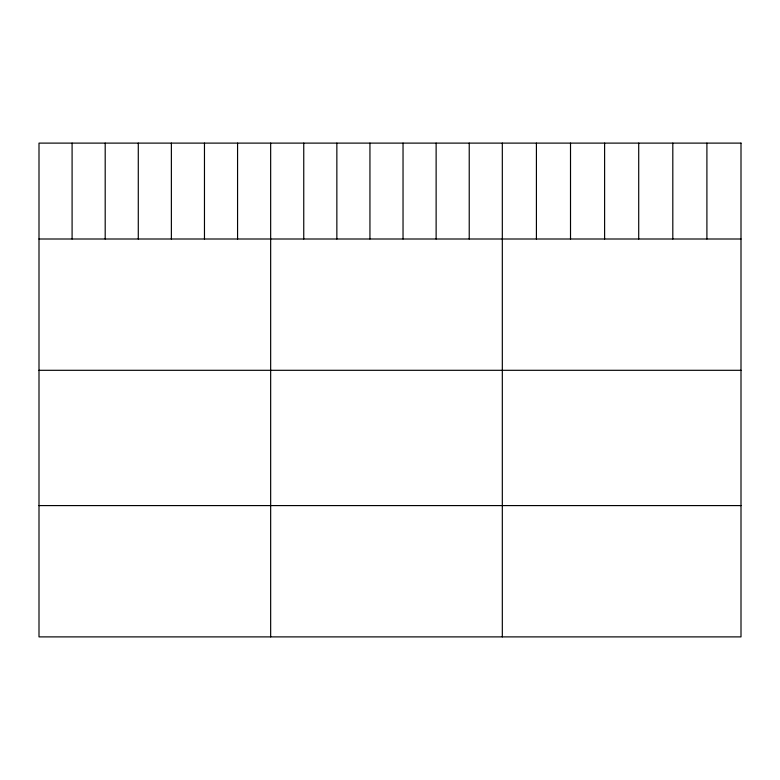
<?xml version="1.0" encoding="UTF-8"?>
<svg xmlns="http://www.w3.org/2000/svg" width="780" height="780" viewBox="0 0 780 780"><rect width="100%" height="100%" fill="white"/><g stroke="black" fill="none" stroke-linecap="round" stroke-linejoin="round"><path stroke-width="1.17" d="M39 239.002L741 239.002M39 370.305L741 370.305M39 505.586L741 505.586M706.904 143.111L706.904 239.002M672.808 143.111L672.808 239.002M638.713 143.111L638.713 239.002M604.607 143.111L604.607 239.002M570.511 143.111L570.511 239.002M536.416 143.111L536.416 239.002M502.32 143.111L502.32 636.889M469.228 143.111L469.228 239.002M436.127 143.111L436.127 239.002M403.036 143.111L403.036 239.002M369.944 143.111L369.944 239.002M336.853 143.111L336.853 239.002M303.752 143.111L303.752 239.002M270.66 143.111L270.66 636.889M237.569 143.111L237.569 239.002M204.467 143.111L204.467 239.002M171.376 143.111L171.376 239.002M138.284 143.111L138.284 239.002M105.193 143.111L105.193 239.002M72.091 143.111L72.091 239.002M741 143.111L39 143.111L39 636.889L741 636.889L741 143.111"/></g></svg>
